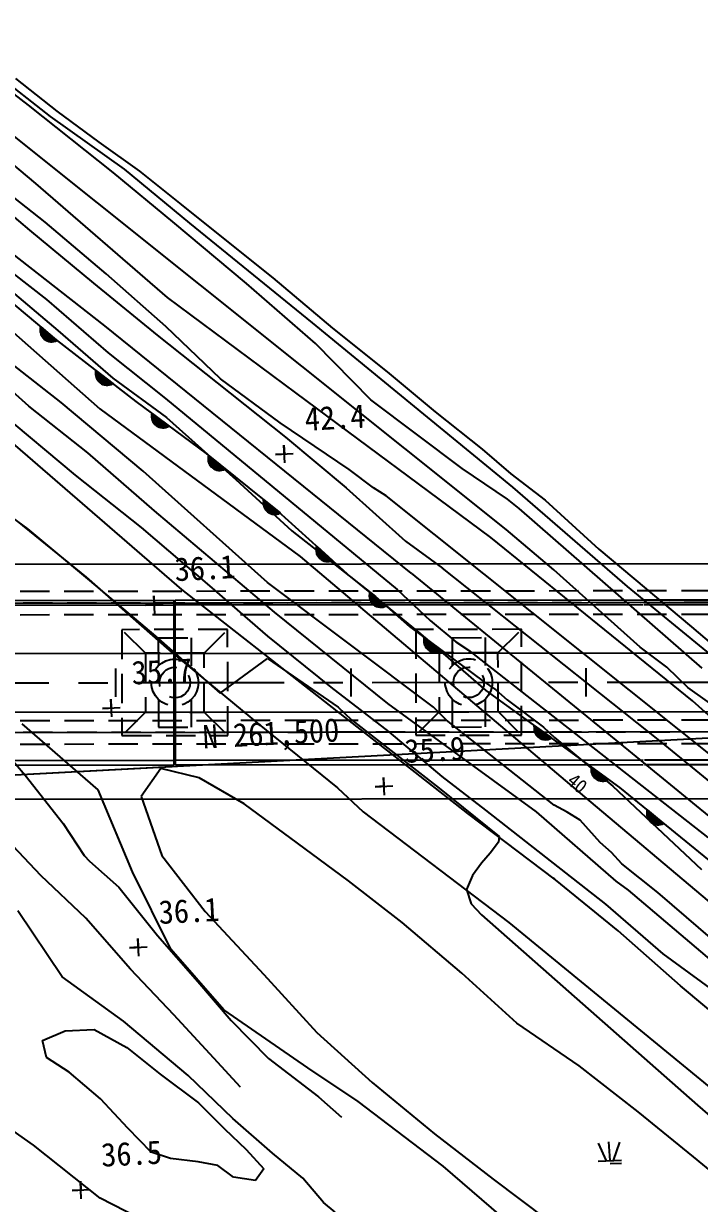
# Model space of a CAD drawing. Header units: millimetres. Extents: x 15846 to 16642, y 1103 to 1807.
# Drawn here: x 16366.6 to 16424.1, y 1427 to 1527.4 of the extents above; entities that cross this region are included whole.
import ezdxf
from ezdxf.enums import TextEntityAlignment as Align
from ezdxf.xclip import XClip

# ---------------------------------------------------------------- set-up
doc = ezdxf.new("R2010")
doc.units = ezdxf.units.MM
doc.header["$LTSCALE"] = 10
doc.header["$MEASUREMENT"] = 0
doc.header["$XCLIPFRAME"] = 2
for name, pattern in [('CENTER', [2, 1.25, -0.25, 0.25, -0.25]), ('DASHED2', [0.375, 0.25, -0.125]), ('HIDDEN', [0.375, 0.25, -0.125])]:
    doc.linetypes.add(name, pattern=pattern)
for name, color, linetype in [('TN-CABL', 4, 'Continuous'), ('TZ-BASE', 253, 'Continuous'), ('TZ-CABL', 4, 'Continuous')]:
    doc.layers.add(name, color=color, linetype=linetype)
doc.styles.get("Standard").update_dxf_attribs({"font": 'GulimChe.ttf'})
doc.linetypes.add('ZIGZAG', pattern='A,0.0001,-0.2,[131,ltypeshp.shx,S=0.2,R=0,X=-0.2,Y=0],-0.4,[131,ltypeshp.shx,S=0.2,R=180,X=0.2,Y=0],-0.2', length=0.8001)

# ---------------------------------------------------------------- blocks, each defined once
blk = doc.blocks.new('JD-FGHGF6GCDN')
at = {"layer": 'TZ-BASE'}
for p, q in [((473.19, 13.43, 40), (419.34, 56.45, 40)), ((432.57, 49.52, 39.02), (425.66, 54.76, 39.02)), ((434.42, 48.56, 124.55), (426, 55.16, 124.55)), ((433.18, 42.86, 41), (420.89, 53.08, 41)), ((431.46, 51.78, 125.16), (434.96, 49.01, 125.16)), ((439.75, 43.78, 39.02), (432.57, 49.52, 39.02)), ((440.74, 44.08, 124.55), (434.42, 48.56, 124.55)), ((434.96, 49.01, 125.16), (438.55, 46.37, 125.16)), ((438.55, 46.37, 125.16), (441.99, 43.91, 125.16)), ((433.99, 39.57, 42), (428.27, 44.03, 42)), ((444.85, 39.6, 39.02), (439.75, 43.78, 39.02)), ((446.29, 39.49, 124.55), (440.74, 44.08, 124.55)), ((441.99, 43.91, 125.16), (445.54, 41.06, 125.16)), ((428.02, 42.73, 128.49), (432.64, 38.88, 128.49)), ((444.38, 33.16, 41), (433.18, 42.86, 41)), ((445.54, 41.06, 125.16), (449.13, 38.21, 125.16)), ((439.18, 35.18, 42), (433.99, 39.57, 42)), ((451.11, 34.34, 39.02), (444.85, 39.6, 39.02)), ((456.71, 31.01, 124.55), (446.29, 39.49, 124.55)), ((439.04, 30.74, 128.41), (429.56, 38.17, 128.41)), ((432.64, 38.88, 128.49), (438.1, 34.37, 128.49)), ((449.13, 38.21, 125.16), (453.34, 34.82, 125.16)), ((429.13, 36.81, 42), (434.09, 32.98, 42)), ((444.25, 30.7, 42), (439.18, 35.18, 42)), ((426.76, 34.15, 40), (438.63, 23.69, 40)), ((428.51, 34.9, 127.2), (434.9, 29.56, 127.2)), ((438.1, 34.37, 128.49), (443.51, 29.95, 128.49)), ((456.97, 29.24, 39.02), (451.11, 34.34, 39.02)), ((453.34, 34.82, 125.16), (458.41, 30.55, 125.16)), ((431, 33.78, 41), (435.06, 30.35, 41)), ((455.31, 25.05, 41), (444.38, 33.16, 41)), ((434.09, 32.98, 42), (439.33, 28.46, 42)), ((435.34, 24.23, 36.61), (427.67, 30.21, 36.61)), ((433.55, 30.42, 127.2), (433.84, 30.45, 127.2)), ((433.56, 30.27, 127.2), (434.01, 30.31, 127.2)), ((433.64, 29.96, 127.2), (433.58, 30.61, 127.2)), ((433.58, 30.58, 127.2), (433.68, 30.59, 127.2)), ((433.58, 30.13, 127.2), (434.17, 30.18, 127.2)), ((433.6, 30.66, 127.2), (434.98, 29.5, 127.2)), ((433.82, 29.7, 127.2), (433.74, 30.54, 127.2)), ((433.98, 29.56, 127.2), (433.9, 30.4, 127.2)), ((434.14, 29.47, 127.2), (434.07, 30.26, 127.2)), ((434.29, 29.42, 127.2), (434.23, 30.13, 127.2)), ((435.06, 30.35, 41), (439.74, 26.31, 41)), ((465.12, 9.71, 128.41), (439.04, 30.74, 128.41)), ((448.89, 26.25, 42), (444.25, 30.7, 42)), ((473.75, 17.03, 124.55), (456.71, 31.01, 124.55)), ((458.41, 30.55, 125.16), (463.06, 26.83, 125.16)), ((432.59, 23.92, 38), (426.72, 29.15, 38)), ((433.63, 29.98, 127.2), (434.33, 30.04, 127.2)), ((433.71, 29.84, 127.2), (434.49, 29.91, 127.2)), ((433.82, 29.7, 127.2), (434.66, 29.77, 127.2)), ((433.98, 29.56, 127.2), (434.82, 29.63, 127.2)), ((434.25, 29.43, 127.2), (434.97, 29.5, 127.2)), ((434.45, 29.4, 127.2), (434.39, 29.99, 127.2)), ((434.6, 29.39, 127.2), (434.55, 29.86, 127.2)), ((434.74, 29.42, 127.2), (434.72, 29.72, 127.2)), ((434.89, 29.46, 127.2), (434.88, 29.58, 127.2)), ((434.9, 29.56, 127.2), (441.68, 24.32, 127.2)), ((443.51, 29.95, 128.49), (448.61, 25.9, 128.49)), ((461.67, 24.45, 39.02), (456.97, 29.24, 39.02)), ((439.33, 28.46, 42), (444.2, 24.58, 42)), ((438.27, 26.7, 127.2), (438.56, 26.74, 127.2)), ((438.28, 26.86, 127.2), (438.39, 26.87, 127.2)), ((438.28, 26.55, 127.2), (438.72, 26.61, 127.2)), ((438.37, 26.24, 127.2), (438.29, 26.89, 127.2)), ((438.3, 26.94, 127.2), (439.73, 25.84, 127.2)), ((438.31, 26.41, 127.2), (438.89, 26.48, 127.2)), ((438.36, 26.26, 127.2), (439.06, 26.35, 127.2)), ((438.56, 25.99, 127.2), (438.45, 26.82, 127.2)), ((438.45, 26.12, 127.2), (439.23, 26.22, 127.2)), ((438.56, 25.98, 127.2), (439.4, 26.09, 127.2)), ((438.73, 25.86, 127.2), (438.62, 26.69, 127.2)), ((438.89, 25.78, 127.2), (438.79, 26.56, 127.2)), ((439.05, 25.73, 127.2), (438.96, 26.43, 127.2)), ((439.2, 25.71, 127.2), (439.12, 26.3, 127.2)), ((439.35, 25.71, 127.2), (439.29, 26.17, 127.2)), ((439.74, 26.31, 41), (444.31, 22.94, 41)), ((453.97, 22.5, 42), (448.89, 26.25, 42)), ((463.06, 26.83, 125.16), (467.15, 23.44, 125.16)), ((438.73, 25.85, 127.2), (439.56, 25.96, 127.2)), ((439, 25.74, 127.2), (439.72, 25.83, 127.2)), ((439.5, 25.74, 127.2), (439.46, 26.04, 127.2)), ((439.64, 25.79, 127.2), (439.63, 25.91, 127.2)), ((448.61, 25.9, 128.49), (454.42, 21.27, 128.49)), ((442.31, 18.39, 36.61), (435.34, 24.23, 36.61)), ((441.68, 24.32, 127.2), (447.66, 19.88, 127.2)), ((444.2, 24.58, 42), (463.93, 8.34, 42)), ((471.9, 12.75, 41), (455.31, 25.05, 41)), ((469.44, 18.61, 39.02), (461.67, 24.45, 39.02)), ((430.06, 23.44, 37.04), (436.54, 18.06, 37.04)), ((437.6, 19.95, 38), (432.59, 23.92, 38)), ((438.63, 23.69, 40), (455.66, 11.14, 40)), ((443.04, 23.06, 127.2), (443.33, 23.1, 127.2)), ((443.05, 23.21, 127.2), (443.16, 23.23, 127.2)), ((443.15, 22.6, 127.2), (443.06, 23.25, 127.2)), ((443.07, 23.29, 127.2), (444.51, 22.22, 127.2)), ((443.34, 22.35, 127.2), (443.22, 23.18, 127.2)), ((467.15, 23.44, 125.16), (471.14, 20.26, 125.16)), ((443.05, 22.91, 127.2), (443.5, 22.97, 127.2)), ((443.08, 22.76, 127.2), (443.67, 22.85, 127.2)), ((443.14, 22.62, 127.2), (443.84, 22.72, 127.2)), ((443.23, 22.48, 127.2), (444.01, 22.59, 127.2)), ((443.35, 22.34, 127.2), (444.18, 22.47, 127.2)), ((443.51, 22.22, 127.2), (443.39, 23.05, 127.2)), ((443.51, 22.22, 127.2), (444.35, 22.34, 127.2)), ((443.67, 22.14, 127.2), (443.56, 22.93, 127.2)), ((443.83, 22.1, 127.2), (443.73, 22.8, 127.2)), ((443.79, 22.11, 127.2), (444.5, 22.21, 127.2)), ((443.99, 22.08, 127.2), (443.9, 22.67, 127.2)), ((444.14, 22.09, 127.2), (444.07, 22.55, 127.2)), ((444.28, 22.12, 127.2), (444.24, 22.42, 127.2)), ((444.31, 22.94, 41), (450.21, 17.68, 41)), ((444.43, 22.17, 127.2), (444.41, 22.29, 127.2)), ((459.85, 18.53, 42), (453.97, 22.5, 42)), ((454.42, 21.27, 128.49), (459.57, 16.97, 128.49)), ((445.6, 8.34, 122.25), (431.02, 20.94, 122.25)), ((454.37, 19.09, 42.36), (454.29, 20.59, 42.36)), ((454.29, 20.59, 42.36), (454.33, 19.84, 42.36)), ((471.14, 20.26, 125.16), (473.58, 18.15, 125.16)), ((443.28, 15.02, 38), (437.6, 19.95, 38)), ((447.66, 19.88, 127.2), (453.77, 15, 127.2)), ((447.84, 19.47, 127.2), (448.13, 19.5, 127.2)), ((447.84, 19.32, 127.2), (448.29, 19.37, 127.2)), ((447.94, 19, 127.2), (447.86, 19.66, 127.2)), ((447.86, 19.62, 127.2), (447.96, 19.63, 127.2)), ((447.87, 19.17, 127.2), (448.46, 19.24, 127.2)), ((447.88, 19.7, 127.2), (449.28, 18.58, 127.2)), ((447.93, 19.03, 127.2), (448.62, 19.1, 127.2)), ((448.12, 18.75, 127.2), (448.02, 19.58, 127.2)), ((448.28, 18.61, 127.2), (448.19, 19.45, 127.2)), ((448.44, 18.53, 127.2), (448.35, 19.32, 127.2)), ((448.6, 18.48, 127.2), (448.52, 19.19, 127.2)), ((453.58, 19.8, 42.36), (455.07, 19.88, 42.36)), ((454.33, 19.84, 42.36), (453.58, 19.8, 42.36)), ((425.89, 18.3, 36), (432.48, 13.48, 36)), ((436.54, 18.06, 37.04), (442.13, 13.6, 37.04)), ((452.89, 8.93, 36.61), (442.31, 18.39, 36.61)), ((448.01, 18.88, 127.2), (448.79, 18.97, 127.2)), ((448.12, 18.75, 127.2), (448.96, 18.84, 127.2)), ((448.29, 18.61, 127.2), (449.12, 18.71, 127.2)), ((448.56, 18.49, 127.2), (449.27, 18.57, 127.2)), ((448.75, 18.46, 127.2), (448.69, 19.05, 127.2)), ((448.9, 18.46, 127.2), (448.85, 18.92, 127.2)), ((449.05, 18.49, 127.2), (449.02, 18.79, 127.2)), ((449.2, 18.54, 127.2), (449.18, 18.66, 127.2)), ((461.9, 16.96, 42), (459.85, 18.53, 42)), ((473.3, 16.01, 39.02), (469.44, 18.61, 39.02)), ((473.58, 18.15, 38.42), (476.51, 15.93, 38.42)), ((450.21, 17.68, 41), (454.95, 13.31, 41)), ((459.57, 16.97, 128.49), (464.64, 12.45, 128.49)), ((462.98, 16.28, 42), (461.9, 16.96, 42)), ((497.21, -11.05, 42), (462.98, 16.28, 42)), ((483.53, 8.58, 124.55), (473.75, 17.03, 124.55)), ((452.53, 15.73, 127.2), (452.82, 15.76, 127.2)), ((452.54, 15.58, 127.2), (452.99, 15.63, 127.2)), ((452.55, 15.88, 127.2), (452.65, 15.89, 127.2)), ((452.63, 15.27, 127.2), (452.56, 15.92, 127.2)), ((452.57, 15.96, 127.2), (453.98, 14.84, 127.2)), ((452.57, 15.43, 127.2), (453.15, 15.5, 127.2)), ((452.62, 15.29, 127.2), (453.32, 15.37, 127.2)), ((452.7, 15.14, 127.2), (453.48, 15.23, 127.2)), ((452.81, 15.01, 127.2), (452.72, 15.84, 127.2)), ((452.81, 15.01, 127.2), (453.65, 15.1, 127.2)), ((452.98, 14.88, 127.2), (452.88, 15.71, 127.2)), ((453.14, 14.79, 127.2), (453.05, 15.58, 127.2)), ((453.29, 14.74, 127.2), (453.21, 15.45, 127.2)), ((453.45, 14.72, 127.2), (453.38, 15.32, 127.2)), ((453.6, 14.72, 127.2), (453.54, 15.18, 127.2)), ((453.75, 14.75, 127.2), (453.71, 15.05, 127.2)), ((474.3, 15.21, 39.02), (473.3, 16.01, 39.02)), ((489.87, 1.63, 39.02), (474.3, 15.21, 39.02)), ((476.51, 15.93, 38.42), (481.07, 11.75, 38.42)), ((431.6, 14.15, 121.6), (437.46, 9.39, 121.6)), ((453.5, 6.41, 38), (443.28, 15.02, 38)), ((452.98, 14.87, 127.2), (453.81, 14.97, 127.2)), ((453.25, 14.75, 127.2), (453.97, 14.83, 127.2)), ((453.77, 15, 127.2), (459.92, 9.44, 127.2)), ((453.89, 14.8, 127.2), (453.88, 14.92, 127.2)), ((432.48, 13.48, 36), (437.76, 9.1, 36)), ((442.13, 13.6, 37.04), (447.95, 8.63, 37.04)), ((454.95, 13.31, 41), (462.09, 7.72, 41)), ((477.24, 10, 40), (473.19, 13.43, 40)), ((464.64, 12.45, 128.49), (467.78, 10.14, 128.49)), ((489.05, -1.15, 41), (471.9, 12.75, 41)), ((455.66, 11.14, 40), (479.86, -9.29, 40)), ((457.02, 11.63, 127.2), (457.47, 11.65, 127.2)), ((457.03, 11.78, 127.2), (457.32, 11.79, 127.2)), ((457.04, 11.48, 127.2), (457.63, 11.51, 127.2)), ((457.05, 11.93, 127.2), (457.16, 11.93, 127.2)), ((457.1, 11.31, 127.2), (457.06, 11.96, 127.2)), ((457.08, 12.01, 127.2), (458.41, 10.8, 127.2)), ((457.09, 11.33, 127.2), (457.79, 11.37, 127.2)), ((457.16, 11.18, 127.2), (457.95, 11.22, 127.2)), ((457.26, 11.04, 127.2), (457.22, 11.88, 127.2)), ((457.26, 11.04, 127.2), (458.1, 11.08, 127.2)), ((457.42, 10.9, 127.2), (457.37, 11.74, 127.2)), ((457.57, 10.8, 127.2), (457.53, 11.6, 127.2)), ((457.72, 10.75, 127.2), (457.69, 11.45, 127.2)), ((457.88, 10.71, 127.2), (457.85, 11.31, 127.2)), ((458.03, 10.71, 127.2), (458, 11.17, 127.2)), ((481.07, 11.75, 38.42), (488.97, 5.14, 38.42)), ((457.42, 10.9, 127.2), (458.26, 10.94, 127.2)), ((457.68, 10.76, 127.2), (458.4, 10.79, 127.2)), ((458.18, 10.72, 127.2), (458.16, 11.03, 127.2)), ((458.32, 10.76, 127.2), (458.32, 10.89, 127.2)), ((486.41, -4.65, 39.55), (467.78, 10.14, 39.55)), ((437.46, 9.39, 121.6), (444.53, 3.17, 121.6)), ((437.76, 9.1, 36), (443.35, 4.37, 36)), ((459.92, 9.44, 127.2), (465.9, 4.56, 127.2)), ((465.12, 9.71, 39.55), (483.91, -5.63, 39.55)), ((484.59, 3.42, 40), (477.24, 10, 40)), ((469.93, -10.73, 122.25), (445.6, 8.34, 122.25)), ((447.95, 8.63, 37.04), (452.88, 4.36, 37.04)), ((467, -1.68, 36.61), (452.89, 8.93, 36.61)), ((461.6, 8.07, 127.2), (462.99, 6.93, 127.2)), ((463.93, 8.34, 42), (466.73, 5.7, 42)), ((495.55, -1.31, 124.55), (483.53, 8.58, 124.55)), ((409.95, 7.38), (444.95, 7.41)), ((442.51, 7, 36.07), (444.01, 7.08, 36.07)), ((443.26, 7.04, 36.07), (442.51, 7, 36.07)), ((443.3, 6.3, 36.07), (443.22, 7.79, 36.07)), ((443.22, 7.79, 36.07), (443.26, 7.04, 36.07)), ((444.96, -6.59), (444.95, 7.41)), ((445.05, 7.41), (484.85, 7.45)), ((445.06, -6.59), (445.05, 7.41)), ((445.05, 7.01), (484.85, 7.05)), ((461.56, 7.83, 127.2), (461.85, 7.86, 127.2)), ((461.56, 7.68, 127.2), (462.01, 7.73, 127.2)), ((461.58, 7.99, 127.2), (461.68, 8, 127.2)), ((461.65, 7.37, 127.2), (461.59, 8.02, 127.2)), ((461.59, 7.54, 127.2), (462.18, 7.6, 127.2)), ((461.64, 7.39, 127.2), (462.34, 7.46, 127.2)), ((461.72, 7.25, 127.2), (462.51, 7.33, 127.2)), ((461.83, 7.11, 127.2), (461.75, 7.95, 127.2)), ((461.84, 7.11, 127.2), (462.67, 7.19, 127.2)), ((462, 6.98, 127.2), (461.91, 7.81, 127.2)), ((462, 6.97, 127.2), (462.84, 7.06, 127.2)), ((462.15, 6.89, 127.2), (462.07, 7.68, 127.2)), ((462.09, 7.72, 41), (464.98, 5.17, 41)), ((462.31, 6.84, 127.2), (462.24, 7.55, 127.2)), ((462.46, 6.82, 127.2), (462.4, 7.41, 127.2)), ((462.61, 6.82, 127.2), (462.57, 7.28, 127.2)), ((462.76, 6.84, 127.2), (462.73, 7.14, 127.2)), ((484.95, 7.45), (519.95, 7.48)), ((484.95, 7.05), (519.95, 7.08)), ((699.43, 6.79), (368.51, -10.79)), ((409.95, 6.98), (444.95, 7.01)), ((463.12, -1.36, 38), (453.5, 6.41, 38)), ((462.27, 6.85, 127.2), (462.98, 6.92, 127.2)), ((462.91, 6.89, 127.2), (462.9, 7.01, 127.2)), ((464.98, 5.17, 41), (471.24, 0.52, 41)), ((466.73, 5.7, 42), (468.91, 3.89, 42)), ((488.97, 5.14, 38.42), (497.97, -2.49, 38.42)), ((443.35, 4.37, 36), (448.86, -0.48, 36)), ((452.88, 4.36, 37.04), (458.29, 0.02, 37.04)), ((465.9, 4.56, 127.2), (471.46, -0.25, 127.2)), ((466.2, 4.04, 127.2), (466.49, 4.06, 127.2)), ((466.22, 4.19, 127.2), (466.33, 4.2, 127.2)), ((466.28, 3.57, 127.2), (466.23, 4.22, 127.2)), ((466.24, 4.27, 127.2), (467.6, 3.09, 127.2)), ((466.45, 3.31, 127.2), (466.38, 4.14, 127.2)), ((421.79, 2.89), (599.95, 3.05)), ((444.53, 3.17, 121.6), (452.03, -3.04, 121.6)), ((466.2, 3.89, 127.2), (466.65, 3.92, 127.2)), ((466.22, 3.74, 127.2), (466.81, 3.78, 127.2)), ((466.27, 3.59, 127.2), (466.97, 3.64, 127.2)), ((466.34, 3.44, 127.2), (467.13, 3.5, 127.2)), ((466.45, 3.3, 127.2), (467.29, 3.36, 127.2)), ((466.61, 3.17, 127.2), (466.55, 4, 127.2)), ((466.61, 3.16, 127.2), (467.45, 3.22, 127.2)), ((466.76, 3.07, 127.2), (466.71, 3.87, 127.2)), ((466.92, 3.02, 127.2), (466.87, 3.73, 127.2)), ((466.87, 3.03, 127.2), (467.59, 3.08, 127.2)), ((467.07, 2.99, 127.2), (467.03, 3.59, 127.2)), ((467.22, 2.99, 127.2), (467.19, 3.45, 127.2)), ((467.37, 3.01, 127.2), (467.35, 3.31, 127.2)), ((467.52, 3.05, 127.2), (467.51, 3.17, 127.2)), ((468.91, 3.89, 42), (470, 3.17, 42)), ((470, 3.17, 42), (490.35, -12.76, 42)), ((486.86, 1.72, 40), (484.59, 3.42, 40)), ((448.86, -0.48, 36), (452.9, 2.46, 36)), ((452.9, 2.46, 36), (458.91, -1.68, 36)), ((440, -0.8), (440, 1.6)), ((460, -0.78), (460, 1.62)), ((480, -0.76), (480, 1.64)), ((488.64, -0.01, 40), (486.86, 1.72, 40)), ((458.29, 0.02, 37.04), (463.2, -3.78, 37.04)), ((471.24, 0.52, 41), (472.33, -0.2, 41)), ((439.64, -2.5, 35.66), (439.56, -1, 35.66)), ((439.56, -1, 35.66), (439.6, -1.75, 35.66)), ((471.46, -0.25, 40.84), (482.84, -8.5, 40.84)), ((472.33, -0.2, 41), (473.29, -1.05, 41)), ((493.43, -3.4, 40), (488.64, -0.01, 40)), ((421.79, -2.11), (599.95, -1.95)), ((438.85, -1.79, 35.66), (440.35, -1.71, 35.66)), ((439.6, -1.75, 35.66), (438.85, -1.79, 35.66)), ((458.91, -1.68, 36), (460.05, -2.75, 36)), ((475.77, -10.58, 38), (463.12, -1.36, 38)), ((468.12, -2.77, 36.61), (467, -1.68, 36.61)), ((473.29, -1.05, 41), (476.38, -3.38, 41)), ((503.58, -14.18, 41), (489.05, -1.15, 41)), ((428.18, -2.66, 122.63), (432.27, -7.47, 122.63)), ((460.05, -2.75, 36), (467.5, -8.58, 36)), ((477.27, -10.02, 36.61), (468.12, -2.77, 36.61)), ((438.5, -8.72, 36), (432.01, -3.09, 36)), ((452.03, -3.04, 121.6), (458.86, -8.53, 121.6)), ((463.2, -3.78, 37.04), (467.73, -7.58, 37.04)), ((475.56, -3.48, 40.84), (475.85, -3.43, 40.84)), ((475.57, -3.32, 40.84), (475.68, -3.31, 40.84)), ((475.68, -3.94, 40.84), (475.58, -3.29, 40.84)), ((475.58, -3.63, 40.84), (476.02, -3.56, 40.84)), ((475.59, -3.24, 40.84), (477.05, -4.3, 40.84)), ((475.61, -3.77, 40.84), (476.19, -3.68, 40.84)), ((475.67, -3.92, 40.84), (476.36, -3.81, 40.84)), ((475.87, -4.18, 40.84), (475.74, -3.35, 40.84)), ((475.76, -4.05, 40.84), (476.54, -3.93, 40.84)), ((476.04, -4.31, 40.84), (475.91, -3.48, 40.84)), ((476.21, -4.39, 40.84), (476.08, -3.6, 40.84)), ((476.37, -4.43, 40.84), (476.26, -3.73, 40.84)), ((476.38, -3.38, 41), (477.3, -4.27, 41)), ((476.52, -4.44, 40.84), (476.43, -3.85, 40.84)), ((476.67, -4.43, 40.84), (476.6, -3.98, 40.84)), ((475.88, -4.19, 40.84), (476.71, -4.05, 40.84)), ((476.05, -4.31, 40.84), (476.88, -4.18, 40.84)), ((476.32, -4.42, 40.84), (477.04, -4.31, 40.84)), ((476.82, -4.4, 40.84), (476.77, -4.1, 40.84)), ((476.96, -4.35, 40.84), (476.94, -4.23, 40.84)), ((477.3, -4.27, 41), (482.28, -8.39, 41)), ((508.84, -23.03, 39.55), (486.41, -4.65, 39.55)), ((483.91, -5.63, 39.55), (502.72, -20.99, 39.55)), ((444.78, -6.74), (0.03, -30.38)), ((409.96, -6.22), (444.96, -6.19)), ((409.96, -6.62), (444.96, -6.59)), ((443.83, -6.89, 35.25), (442.15, -9.28, 35.25)), ((447.07, -7.7, 35.25), (443.83, -6.89, 35.25)), ((445.06, -6.19), (484.86, -6.15)), ((445.06, -6.59), (484.86, -6.55)), ((480.42, -7, 40.84), (480.71, -6.95, 40.84)), ((480.43, -6.85, 40.84), (480.53, -6.83, 40.84)), ((480.54, -7.46, 40.84), (480.44, -6.81, 40.84)), ((480.45, -6.77, 40.84), (481.9, -7.82, 40.84)), ((480.73, -7.7, 40.84), (480.6, -6.88, 40.84)), ((480.9, -7.83, 40.84), (480.77, -7, 40.84)), ((484.96, -6.15), (519.96, -6.12)), ((484.96, -6.55), (519.96, -6.52)), ((432.27, -7.47, 122.63), (435.51, -11.58, 122.63)), ((450.91, -9.91, 35.25), (447.07, -7.7, 35.25)), ((462.84, -9.15, 35.94), (462.76, -7.65, 35.94)), ((462.76, -7.65, 35.94), (462.8, -8.4, 35.94)), ((467.73, -7.58, 37.04), (471.45, -10.43, 37.04)), ((480.43, -7.15, 40.84), (480.88, -7.08, 40.84)), ((480.47, -7.3, 40.84), (481.05, -7.2, 40.84)), ((480.53, -7.44, 40.84), (481.22, -7.33, 40.84)), ((480.61, -7.58, 40.84), (481.39, -7.45, 40.84)), ((480.73, -7.71, 40.84), (481.56, -7.58, 40.84)), ((480.9, -7.83, 40.84), (481.74, -7.7, 40.84)), ((481.07, -7.91, 40.84), (480.94, -7.13, 40.84)), ((481.22, -7.95, 40.84), (481.11, -7.25, 40.84)), ((481.18, -7.94, 40.84), (481.89, -7.83, 40.84)), ((481.38, -7.97, 40.84), (481.28, -7.37, 40.84)), ((481.53, -7.96, 40.84), (481.46, -7.5, 40.84)), ((481.68, -7.92, 40.84), (481.63, -7.62, 40.84)), ((481.82, -7.87, 40.84), (481.8, -7.75, 40.84)), ((441.42, -15.69, 36), (438.5, -8.72, 36)), ((458.86, -8.53, 121.6), (461.04, -10.57, 121.6)), ((462.05, -8.44, 35.94), (463.55, -8.36, 35.94)), ((462.8, -8.4, 35.94), (462.05, -8.44, 35.94)), ((467.5, -8.58, 36), (472.61, -12.69, 36)), ((482.28, -8.39, 41), (489.82, -15.48, 41)), ((482.84, -8.5, 40.84), (507.76, -28.82, 40.84)), ((442.15, -9.28, 35.25), (443.91, -14.28, 35.25)), ((455.44, -13.24, 35.25), (450.91, -9.91, 35.25)), ((478.39, -10.61, 36.61), (477.27, -10.02, 36.61)), ((479.86, -9.29, 40), (490.83, -18.55, 40)), ((461.04, -10.57, 36.01), (473.41, -19.98, 36.01)), ((477.4, -16.36, 38.01), (469.93, -10.73, 38.01)), ((471.45, -10.43, 37.04), (481.66, -18.42, 37.04)), ((482.55, -16.48, 38), (475.77, -10.58, 38)), ((479.48, -11.28, 36.61), (478.39, -10.61, 36.61)), ((485.16, -10.66, 40.84), (485.45, -10.63, 40.84)), ((485.16, -10.81, 40.84), (485.61, -10.76, 40.84)), ((485.18, -10.5, 40.84), (485.28, -10.49, 40.84)), ((485.25, -11.12, 40.84), (485.19, -10.47, 40.84)), ((485.19, -10.96, 40.84), (485.78, -10.9, 40.84)), ((485.2, -10.42, 40.84), (486.59, -11.56, 40.84)), ((485.24, -11.1, 40.84), (485.94, -11.03, 40.84)), ((485.43, -11.38, 40.84), (485.34, -10.54, 40.84)), ((485.59, -11.52, 40.84), (485.51, -10.68, 40.84)), ((485.75, -11.6, 40.84), (485.67, -10.81, 40.84)), ((485.91, -11.65, 40.84), (485.84, -10.95, 40.84)), ((433.6, -16, 122.44), (429.61, -11.79, 122.44)), ((435.51, -11.58, 122.63), (437.29, -14.28, 122.63)), ((481.2, -13.2, 36.61), (479.48, -11.28, 36.61)), ((485.32, -11.24, 40.84), (486.1, -11.16, 40.84)), ((485.43, -11.38, 40.84), (486.27, -11.3, 40.84)), ((485.6, -11.52, 40.84), (486.43, -11.43, 40.84)), ((485.87, -11.64, 40.84), (486.58, -11.57, 40.84)), ((486.06, -11.68, 40.84), (486, -11.08, 40.84)), ((486.21, -11.67, 40.84), (486.17, -11.21, 40.84)), ((486.36, -11.65, 40.84), (486.33, -11.35, 40.84)), ((486.51, -11.6, 40.84), (486.49, -11.48, 40.84)), ((472.61, -12.69, 36), (472.54, -13.16, 36)), ((459.79, -16.45, 35.25), (455.44, -13.24, 35.25)), ((472.54, -13.16, 36), (471.84, -14.1, 36)), ((482.16, -14.05, 36.61), (481.2, -13.2, 36.61)), ((437.29, -14.28, 122.63), (437.74, -14.78, 122.63)), ((437.74, -14.78, 122.63), (440.23, -16.98, 122.63)), ((443.91, -14.28, 35.25), (447.6, -19.04, 35.25)), ((471.09, -14.95, 36), (470.33, -15.99, 36)), ((471.84, -14.1, 36), (471.09, -14.95, 36)), ((483.04, -14.99, 36.61), (482.16, -14.05, 36.61)), ((486.09, -17.44, 36.61), (483.04, -14.99, 36.61)), ((437.43, -19.62, 122.44), (433.6, -16, 122.44)), ((444.66, -22.26, 36), (441.42, -15.69, 36)), ((470.33, -15.99, 36), (469.82, -17.19, 36)), ((440.23, -16.98, 122.63), (443.52, -21.09, 122.63)), ((464.36, -19.98, 35.25), (459.79, -16.45, 35.25)), ((477.4, -16.36, 38.01), (477.22, -16.2, 38.01)), ((482.73, -20.71, 38.01), (477.4, -16.36, 38.01)), ((483.6, -17.25, 38), (482.55, -16.48, 38)), ((469.82, -17.19, 36), (470.21, -18.4, 36)), ((494.39, -26.41, 38), (483.6, -17.25, 38)), ((492, -22.53, 36.61), (486.09, -17.44, 36.61)), ((435.43, -24.61, 36), (431.66, -19, 36)), ((447.6, -19.04, 35.25), (452.58, -24.42, 35.25)), ((470.21, -18.4, 36), (471.09, -19.34, 36)), ((481.66, -18.42, 37.04), (486.51, -22.66, 37.04)), ((441.24, -23.97, 122.44), (437.43, -19.62, 122.44)), ((469.43, -24.3, 35.25), (464.36, -19.98, 35.25)), ((471.09, -19.34, 36), (489.46, -35.51, 36)), ((473.41, -19.98, 36.01), (490.78, -34.21, 36.01)), ((488.02, -25.37, 38.01), (482.73, -20.71, 38.01)), ((441.15, -22.14, 36.07), (442.65, -22.06, 36.07)), ((441.94, -22.85, 36.07), (441.86, -21.35, 36.07)), ((441.86, -21.35, 36.07), (441.9, -22.1, 36.07)), ((443.52, -21.09, 122.63), (446.97, -25.02, 122.63)), ((441.9, -22.1, 36.07), (441.15, -22.14, 36.07)), ((449.19, -27.41, 36), (444.66, -22.26, 36)), ((486.51, -22.66, 37.04), (492.77, -27.23, 37.04)), ((444.91, -27.85, 122.44), (441.24, -23.97, 122.44)), ((440.65, -28.39, 36), (435.43, -24.61, 36)), ((446.97, -25.02, 122.63), (449.8, -28.33, 122.63)), ((452.58, -24.42, 35.25), (457.08, -29.35, 35.25)), ((474.11, -28.56, 35.25), (469.43, -24.3, 35.25)), ((492.69, -29.28, 38.01), (488.02, -25.37, 38.01)), ((448.32, -31.53, 122.44), (444.91, -27.85, 122.44)), ((456.31, -32.34, 36), (449.19, -27.41, 36)), ((435.69, -29.21, 121.34), (438.15, -29.08, 121.34)), ((438.15, -29.08, 121.34), (440.92, -30.62, 121.34)), ((446.15, -32.99, 36), (440.65, -28.39, 36)), ((449.8, -28.33, 122.63), (452.97, -31.54, 122.63)), ((479.41, -32.19, 35.25), (474.11, -28.56, 35.25)), ((433.74, -30.01, 121.34), (435.69, -29.21, 121.34)), ((434.09, -31.46, 121.34), (433.74, -30.01, 121.34)), ((457.08, -29.35, 35.25), (461.81, -33.6, 35.25)), ((440.92, -30.62, 121.34), (443.75, -32.89, 121.34)), ((436.03, -32.73, 121.34), (434.09, -31.46, 121.34)), ((450.6, -33.99, 122.44), (448.32, -31.53, 122.44)), ((452.97, -31.54, 122.63), (457.23, -34.8, 122.63)), ((438.69, -34.97, 121.34), (436.03, -32.73, 121.34)), ((443.75, -32.89, 121.34), (447.03, -35.32, 121.34)), ((449.94, -36.65, 36), (446.15, -32.99, 36)), ((460.61, -35.21, 36), (456.31, -32.34, 36)), ((484.42, -36.09, 35.25), (479.41, -32.19, 35.25)), ((461.81, -33.6, 35.25), (467.09, -37.95, 35.25)), ((441.02, -37.47, 121.34), (438.69, -34.97, 121.34)), ((457.23, -34.8, 122.63), (459.18, -36.54, 122.63)), ((432.99, -38.92, 36), (428.09, -35.51, 36)), ((447.03, -35.32, 121.34), (449.22, -37.53, 121.34)), ((467.83, -40.71, 36), (460.61, -35.21, 36)), ((489.13, -39.92, 35.25), (484.42, -36.09, 35.25)), ((489.46, -35.51, 36), (497.25, -42.3, 36)), ((453.32, -39.59, 36), (449.94, -36.65, 36)), ((442.99, -39.52, 121.34), (441.02, -37.47, 121.34)), ((449.22, -37.53, 121.34), (451.09, -39.28, 121.34)), ((467.09, -37.95, 35.25), (472.1, -41.81, 35.25)), ((438.67, -43.42, 36), (432.99, -38.92, 36)), ((481.02, -38.75, 39.29), (481.71, -40.26, 39.29)), ((482.03, -40.24, 39.29), (481.92, -38.64, 39.29)), ((482.34, -40.22, 39.29), (482.87, -38.68, 39.29)), ((444.65, -40.06, 121.34), (442.99, -39.52, 121.34)), ((446.99, -40.33, 121.34), (444.65, -40.06, 121.34)), ((451.09, -39.28, 121.34), (452.57, -40.95, 121.34)), ((455.9, -41.74, 36), (453.32, -39.59, 36)), ((493.89, -43.83, 35.25), (489.13, -39.92, 35.25)), ((448.68, -40.66, 121.34), (446.99, -40.33, 121.34)), ((450.01, -41.64, 121.34), (448.68, -40.66, 121.34)), ((452.57, -40.95, 121.34), (451.87, -41.92, 121.34)), ((472.77, -44.95, 36), (467.83, -40.71, 36)), ((481.03, -40.29, 39.29), (483.02, -40.19, 39.29)), ((482.04, -40.47, 39.29), (483.01, -40.44, 39.29)), ((437.05, -43.49, 36.46), (436.97, -41.99, 36.46)), ((436.97, -41.99, 36.46), (437.01, -42.74, 36.46)), ((451.87, -41.92, 121.34), (450.01, -41.64, 121.34)), ((457.65, -43.81, 36), (455.9, -41.74, 36)), ((472.1, -41.81, 35.25), (476.67, -45.26, 35.25)), ((436.26, -42.78, 36.46), (437.76, -42.7, 36.46)), ((437.01, -42.74, 36.46), (436.26, -42.78, 36.46)), ((445.03, -46.69, 36), (438.67, -43.42, 36)), ((458.65, -44.62, 36), (457.65, -43.81, 36))]:
    blk.add_line(p, q, dxfattribs=at)
at = {"layer": 'TZ-BASE', "ltscale": 10}
for p, q in [((421.78, 10.48), (544.96, 10.6)), ((421.8, -9.52), (544.98, -9.4))]:
    blk.add_line(p, q, dxfattribs=at)
at = {"layer": 'TZ-BASE', "linetype": 'DASHED2'}
for p, q in [((449.5, 4.92), (440.5, 4.91)), ((442.51, 2.91), (440.5, 4.91)), ((440.5, 4.91), (440.51, -4.09)), ((443.6, 4.21), (443.61, 1.84)), ((443.6, 4.21), (446.4, 4.21)), ((446.4, 4.21), (446.41, 1.84)), ((447.5, 2.91), (449.5, 4.92)), ((449.51, -4.08), (449.5, 4.92)), ((474.5, 4.94), (465.5, 4.93)), ((467.51, 2.93), (465.5, 4.93)), ((465.5, 4.93), (465.51, -4.07)), ((468.6, 4.23), (471.4, 4.24)), ((468.6, 4.23), (468.61, 1.86)), ((471.4, 4.24), (471.41, 1.86)), ((472.5, 2.94), (474.5, 4.94)), ((474.51, -4.06), (474.5, 4.94)), ((447.5, 2.91), (442.51, 2.91)), ((442.51, 2.91), (442.51, -2.09)), ((447.51, -2.09), (447.5, 2.91)), ((472.5, 2.94), (467.51, 2.93)), ((467.51, 2.93), (467.51, -2.07)), ((472.51, -2.06), (472.5, 2.94)), ((468.61, -1), (468.61, -3.37)), ((471.41, -0.99), (471.41, -3.36)), ((443.61, -1.02), (443.61, -3.39)), ((446.41, -1.02), (446.41, -3.39)), ((442.51, -2.09), (440.51, -4.09)), ((442.51, -2.09), (447.51, -2.09)), ((447.51, -2.09), (449.51, -4.08)), ((467.51, -2.07), (465.51, -4.07)), ((467.51, -2.07), (472.51, -2.06)), ((472.51, -2.06), (474.51, -4.06)), ((443.61, -3.39), (446.41, -3.39)), ((468.61, -3.37), (471.41, -3.36)), ((440.51, -4.09), (449.51, -4.08)), ((465.51, -4.07), (474.51, -4.06))]:
    blk.add_line(p, q, dxfattribs=at)
at = {"layer": 'TZ-BASE', "linetype": 'CENTER'}
blk.add_lwpolyline([(0, 0), (201.2, 0.19), (401.8, 0.37), (601.2, 0.55), (700, 0.64)], dxfattribs=at)
at = {"layer": 'TZ-BASE', "linetype": 'DASHED2'}
for centre, radius in [((445.01, 0.41), 2), ((470.01, 0.43), 2), ((445.01, 0.41), 1.3), ((470.01, 0.43), 1.3)]:
    blk.add_circle(centre, radius, dxfattribs=at)
at = {"layer": 'TZ-BASE'}
for centre, start, end in [((434.53, 30.37, 127.2), 162.7521, 297.5124), ((439.24, 26.68, 127.2), 164.9123, 299.6725), ((444.01, 23.05, 127.2), 165.9473, 300.7076), ((448.81, 19.43, 127.2), 164.0743, 298.8346), ((453.51, 15.69, 127.2), 164.0743, 298.8346), ((458, 11.68, 127.2), 160.4497, 295.21), ((462.53, 7.79, 127.2), 163.4513, 298.2116), ((467.17, 3.96, 127.2), 161.7458, 296.5061), ((476.54, -3.47, 40.84), 166.6665, 301.4268), ((481.39, -6.99, 40.84), 166.6665, 301.4268), ((486.13, -10.7, 40.84), 163.4291, 298.1894)]:
    blk.add_arc(centre, 0.975, start, end, dxfattribs=at)
for s, p in [('42.4', (456.11, 21.82, 40.16)), ('36.1', (445.04, 9.03, 40.16)), ('35.7', (441.38, 0.24, 40.16)), ('N 261,500', (447.43, -5.2)), ('35.9', (464.59, -6.42, 40.16)), ('36.1', (443.68, -20.12, 40.16)), ('36.5', (438.79, -40.76, 40.16))]:
    blk.add_text(s, height=2, rotation=3.042, dxfattribs=at).set_placement(p)
blk.add_text('40', height=1.2, rotation=320.042, dxfattribs=at).set_placement((479.25, -8.16, 40.14), align=Align.MIDDLE)

msp = doc.modelspace()

# ---------------------------------------------------------------- linework, layer by layer
at = {"layer": 'TN-CABL', "linetype": 'ZIGZAG', "ltscale": 0.5, "elevation": 38.16}
for points in [[(16186.52, 1477.94), (16512.32, 1478.24)], [(16186.53, 1466.94), (16512.33, 1467.24)]]:
    msp.add_lwpolyline(points, dxfattribs=at)
at = {"layer": 'TZ-CABL', "linetype": 'HIDDEN', "elevation": 38.16}
for points in [[(16186.27, 1478.94), (16512.58, 1479.24)], [(16186.52, 1477.94), (16512.32, 1478.24)], [(16186.27, 1476.94), (16512.58, 1477.24)], [(16186.28, 1467.94), (16512.59, 1468.24)], [(16186.53, 1466.94), (16512.33, 1467.24)], [(16186.28, 1465.94), (16512.59, 1466.24)]]:
    msp.add_lwpolyline(points, dxfattribs=at)

# ---------------------------------------------------------------- block references
at = {"layer": 'TZ-BASE'}
ref = msp.add_blockref('JD-FGHGF6GCDN', (15934.42, 1470.92), dxfattribs=at)
XClip(ref).set_block_clipping_path([(699.9307201608, 75.6438164958), (-0.0689837384, 74.999968275), (0.0689837384, -74.999968275), (700.0686876393, -74.3561200541)])

doc.saveas('drawing.dxf')
